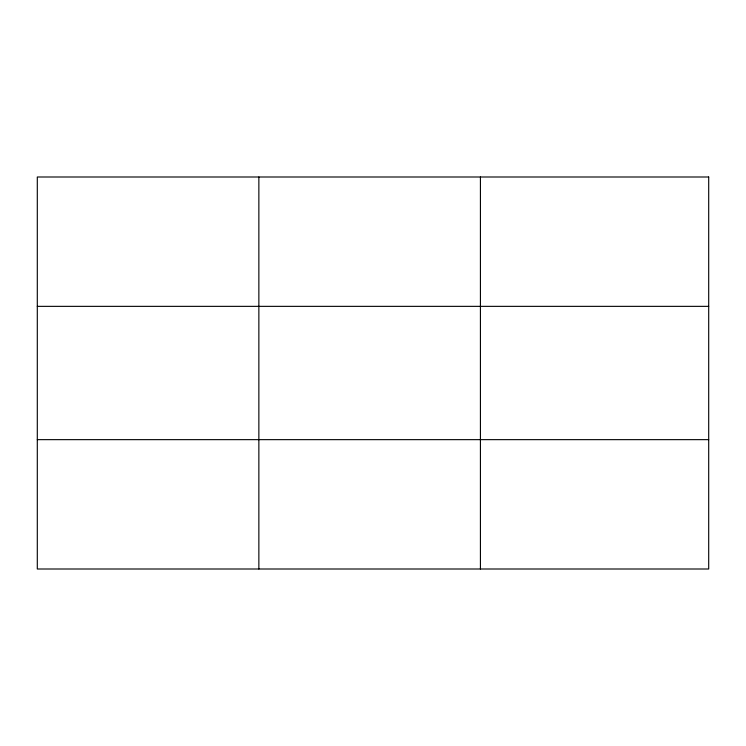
<?xml version="1.0" encoding="UTF-8"?>
<svg xmlns="http://www.w3.org/2000/svg" width="746" height="746" viewBox="0 0 746 746"><rect width="100%" height="100%" fill="white"/><g stroke="black" fill="none" stroke-linecap="round" stroke-linejoin="round"><path stroke-width="1.12" d="M258.862 176.998L258.862 569.002M480.424 176.998L480.424 569.002M37.3 306.354L708.7 306.354M37.3 439.646L708.7 439.646M708.7 176.998L708.7 569.002L37.3 569.002L37.3 176.998L708.7 176.998"/></g></svg>
